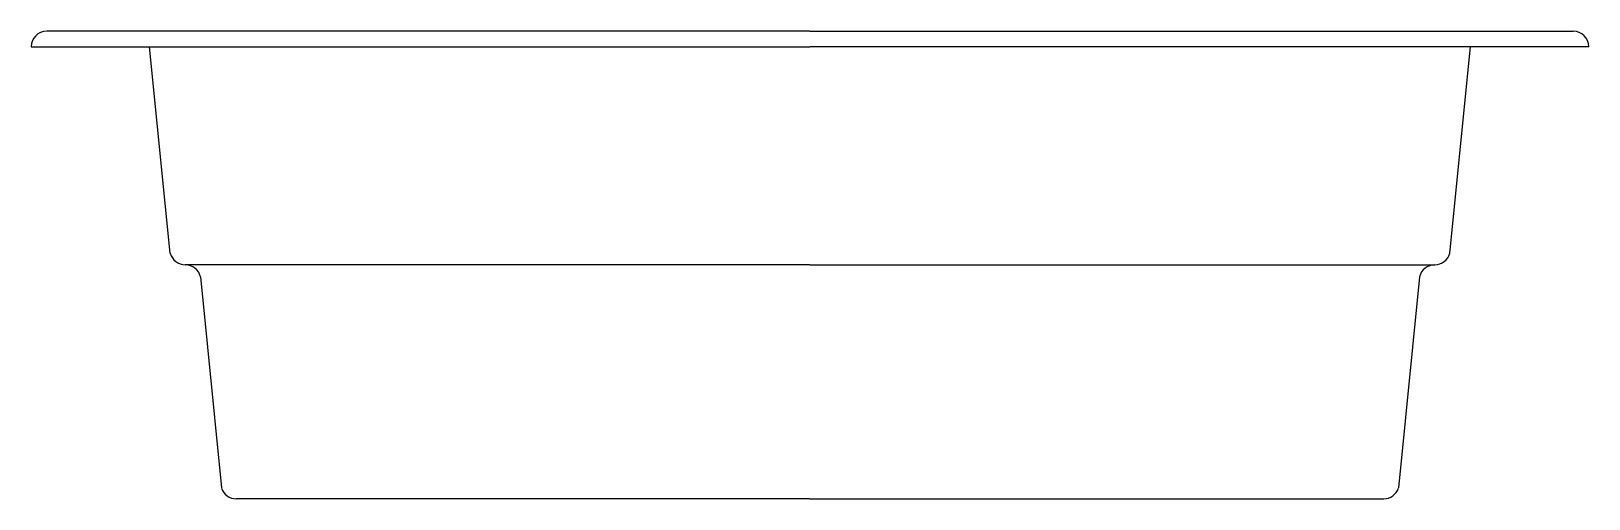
# Model space of a CAD drawing. Extents: x -1005.73 to -1003.73, y 417.03 to 417.63.
import ezdxf

# ---------------------------------------------------------------- set-up
doc = ezdxf.new("R2010")
doc.units = 0
doc.header["$LTSCALE"] = 10
doc.header["$MEASUREMENT"] = 0
doc.layers.add('Piscinas_Fibratec', color=4, linetype='CONTINUOUS')

msp = doc.modelspace()

# ---------------------------------------------------------------- linework, layer by layer
at = {"layer": 'Piscinas_Fibratec', "color": 2}
for p, q in [((-1004.728, 417.6263), (-1005.708, 417.6263)), ((-1004.728, 417.6263), (-1003.748, 417.6263)), ((-1005.728, 417.6063), (-1004.728, 417.6063)), ((-1003.728, 417.6063), (-1004.728, 417.6063))]:
    msp.add_line(p, q, dxfattribs=at)
at = {"layer": 'Piscinas_Fibratec'}
for p, q in [((-1005.5495, 417.3411), (-1005.576, 417.6063)), ((-1003.9065, 417.3411), (-1003.88, 417.6063)), ((-1004.728, 417.3263), (-1005.5301, 417.3263)), ((-1004.728, 417.3263), (-1003.9258, 417.3263)), ((-1005.5107, 417.3109), (-1005.4836, 417.04)), ((-1003.9453, 417.3109), (-1003.9724, 417.04)), ((-1004.728, 417.0259), (-1005.4646, 417.0259)), ((-1004.728, 417.0259), (-1003.9914, 417.0259))]:
    msp.add_line(p, q, dxfattribs=at)
at = {"layer": 'Piscinas_Fibratec', "color": 2}
for centre, start, end in [((-1005.708, 417.6063), 90, 180), ((-1003.748, 417.6063), 0, 90)]:
    msp.add_arc(centre, 0.02, start, end, dxfattribs=at)
at = {"layer": 'Piscinas_Fibratec'}
for centre, start, end in [((-1005.5301, 417.3463), 195.0756, 270), ((-1003.9258, 417.3463), 270, 344.9244), ((-1005.5301, 417.3063), 13.2568, 90), ((-1003.9258, 417.3063), 90, 166.7432), ((-1005.4646, 417.0459), 198.3082, 270), ((-1003.9914, 417.0459), 270, 341.6918)]:
    msp.add_arc(centre, 0.02, start, end, dxfattribs=at)

doc.saveas('drawing.dxf')
